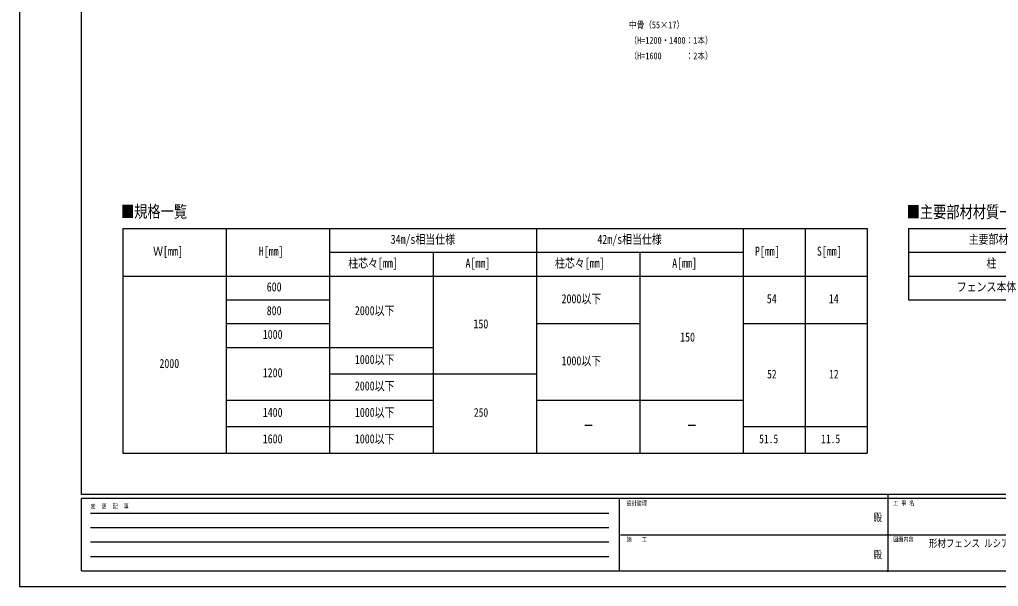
# Model space of a CAD drawing. Units: millimetres, scale not verified. Extents: x -4205 to 4205, y -2970 to 2970.
# Drawn here: x -4205 to 530, y -2970 to -228 of the extents above; entities that cross this region are included whole.
import ezdxf
from ezdxf.enums import TextEntityAlignment as Align

# ---------------------------------------------------------------- set-up
doc = ezdxf.new("R2010")
doc.units = ezdxf.units.MM
doc.header["$LTSCALE"] = 12
doc.header["$PDMODE"] = 32
doc.header["$PDSIZE"] = 6
for name, color, linetype in [('0-1_USER1', 3, 'Continuous'), ('0-4_YKK_D', 6, 'Continuous'), ('0-5_YKK_ZWAK', 7, 'Continuous')]:
    doc.layers.add(name, color=color, linetype=linetype)
doc.styles.add('ＭＳ ゴシック', font='')
doc.styles.get('ＭＳ ゴシック').set_extended_font_data('MS Gothic')

msp = doc.modelspace()

# ---------------------------------------------------------------- linework, layer by layer
at = {"layer": '0-1_USER1'}
for p, q in [((-3704.98, -1238.38), (-104.98, -1238.38)), ((-3704.98, -1238.38), (-3704.98, -2325)), ((-3204.98, -1238.38), (-3204.98, -2325)), ((-2704.98, -1238.38), (-2704.98, -2325)), ((-1704.98, -1238.38), (-1704.98, -2325)), ((-704.98, -1238.38), (-704.98, -2325)), ((-404.98, -1238.38), (-404.98, -2325)), ((-104.98, -1238.38), (-104.98, -2325)), ((95.02, -1238.38), (2495.02, -1238.38)), ((95.02, -1238.38), (95.02, -1583.38)), ((-2704.98, -1353.38), (-704.98, -1353.38)), ((-2204.98, -1353.38), (-2204.98, -2325)), ((-1204.98, -1353.38), (-1204.98, -2325)), ((95.02, -1353.38), (2495.02, -1353.38)), ((-3704.98, -1468.38), (-104.98, -1468.38)), ((95.02, -1468.38), (2495.02, -1468.38)), ((-3204.98, -1583.38), (-2704.98, -1583.38)), ((95.02, -1583.38), (2495.02, -1583.38)), ((-3204.98, -1698.38), (-2704.98, -1698.38)), ((-1704.98, -1698.38), (-1204.98, -1698.38)), ((-704.98, -1698.38), (-104.98, -1698.38)), ((-3204.98, -1813.38), (-2204.98, -1813.38)), ((-2704.98, -1941.28), (-1704.98, -1941.28)), ((-3204.98, -2069.19), (-2204.98, -2069.19)), ((-1704.98, -2069.19), (-704.98, -2069.19)), ((-3204.98, -2197.09), (-2204.98, -2197.09)), ((-704.98, -2197.09), (-104.98, -2197.09)), ((-3704.98, -2325), (-104.98, -2325))]:
    msp.add_line(p, q, dxfattribs=at)
at = {"layer": '0-5_YKK_ZWAK'}
for p, q in [((-3904.98, -2525), (-3904.98, 2775)), ((3895.02, -2525), (-3904.98, -2525)), ((-1304.98, -2545), (-3904.98, -2545)), ((-3904.98, -2895), (-3904.98, -2545)), ((-1304.98, -2545), (-1304.98, -2895)), ((-4.98, -2545), (-1304.98, -2545)), ((-4.98, -2525), (-4.98, -2895)), ((1295.02, -2545), (-4.98, -2545)), ((-3862.48, -2615), (-1354.98, -2615)), ((-3862.48, -2685), (-1354.98, -2685)), ((-1297.48, -2720), (-4.98, -2720)), ((-4.98, -2720), (1295.02, -2720)), ((-3862.48, -2755), (-1354.98, -2755)), ((-3862.48, -2825), (-1354.98, -2825)), ((-3904.98, -2895), (-1304.98, -2895)), ((-1304.98, -2895), (-4.98, -2895)), ((-4.98, -2895), (1295.02, -2895))]:
    msp.add_line(p, q, dxfattribs=at)
msp.add_lwpolyline([(-4205, -2970), (4205, -2970), (4205, 2970), (-4205, 2970)], close=True, dxfattribs=at)
msp.add_point((-4.98, -2895), dxfattribs=at)

# ---------------------------------------------------------------- texts
at = {"layer": '0-1_USER1', "style": 'ＭＳ ゴシック', "width": 0.8}
for s, height, p in [('■規格一覧', 58.65, (-3714.53, -1203)), ('■主要部材材質一覧', 58.65, (86.49, -1205.26)), ('34m/s相当仕様', 43.99, (-2409.78, -1325.88)), ('42m/s相当仕様', 43.99, (-1409.78, -1325.88)), ('主要部材', 43.99, (386.22, -1325.88)), ('Ｗ[mm]', 43.99, (-3558.98, -1383.38)), ('H[mm]', 43.99, (-3047.78, -1383.38)), ('P[mm]', 43.99, (-647.78, -1383.38)), ('S[mm]', 43.99, (-347.78, -1383.38)), ('柱芯々[mm]', 43.99, (-2614.98, -1440.88)), ('A[mm]', 43.99, (-2047.78, -1440.88)), ('柱芯々[mm]', 43.99, (-1614.98, -1440.88)), ('A[mm]', 43.99, (-1047.78, -1440.88)), ('柱', 43.99, (472.62, -1440.88)), ('600', 43.99, (-3009.38, -1555.88)), ('フェンス本体', 43.99, (328.62, -1555.88)), ('2000以下', 43.99, (-1582.98, -1613.38)), ('54', 43.99, (-590.18, -1613.38)), ('14', 43.99, (-290.18, -1613.38)), ('800', 43.99, (-3009.38, -1670.88)), ('2000以下', 43.99, (-2582.98, -1670.88)), ('150', 43.99, (-2009.38, -1734.83)), ('1000', 43.99, (-3028.58, -1785.88)), ('150', 43.99, (-1009.38, -1798.78)), ('2000', 43.99, (-3528.58, -1926.69)), ('1000以下', 43.99, (-2582.98, -1907.33)), ('1000以下', 43.99, (-1582.98, -1913.78)), ('1200', 43.99, (-3028.58, -1971.28)), ('52', 42.15, (-588.71, -1976.48)), ('12', 42.15, (-288.71, -1976.48)), ('2000以下', 43.99, (-2582.98, -2035.24)), ('1400', 43.99, (-3028.58, -2163.14)), ('1000以下', 43.99, (-2582.98, -2163.14)), ('250', 42.15, (-2007.1, -2161.89)), ('ー', 42.15, (-1476.44, -2225.84)), ('ー', 42.15, (-976.44, -2225.84)), ('1600', 43.99, (-3028.58, -2291.05)), ('1000以下', 43.99, (-2582.98, -2291.05)), ('51.5', 42.15, (-627.03, -2289.79)), ('11.5', 42.15, (-327.03, -2289.79)), ('形材フェンス ルシアスフェンス YS1H型', 36.66, (194.35, -2790.83))]:
    msp.add_text(s, height=height, dxfattribs=at).set_placement(p, align=Align.BOTTOM_LEFT)
at = {"layer": '0-4_YKK_D', "style": 'ＭＳ ゴシック', "width": 0.8}
for s, p in [('中骨（55×17）', (-1256.68, -279.71)), ('（H=1200・1400：1本）', (-1254.28, -354.71)), ('（H=1600    \u3000：2本）', (-1254.28, -429.71))]:
    msp.add_text(s, height=32.99, dxfattribs=at).set_placement(p, align=Align.BOTTOM_LEFT)
at = {"layer": '0-5_YKK_ZWAK', "style": 'ＭＳ ゴシック', "width": 0.8}
for s, height, p in [('設計監理', 21.99, (-1268.31, -2585)), ('工 事 名', 21.99, (21.27, -2585)), ('変  更  記  事', 21.99, (-3861.31, -2600)), ('殿', 36.66, (-73.67, -2665.83)), ('施\u3000\u3000工', 21.99, (-1268.31, -2760)), ('図面内容', 21.99, (21.27, -2760)), ('殿', 36.66, (-73.67, -2845.83))]:
    msp.add_text(s, height=height, dxfattribs=at).set_placement(p, align=Align.BOTTOM_LEFT)

doc.saveas('drawing.dxf')
